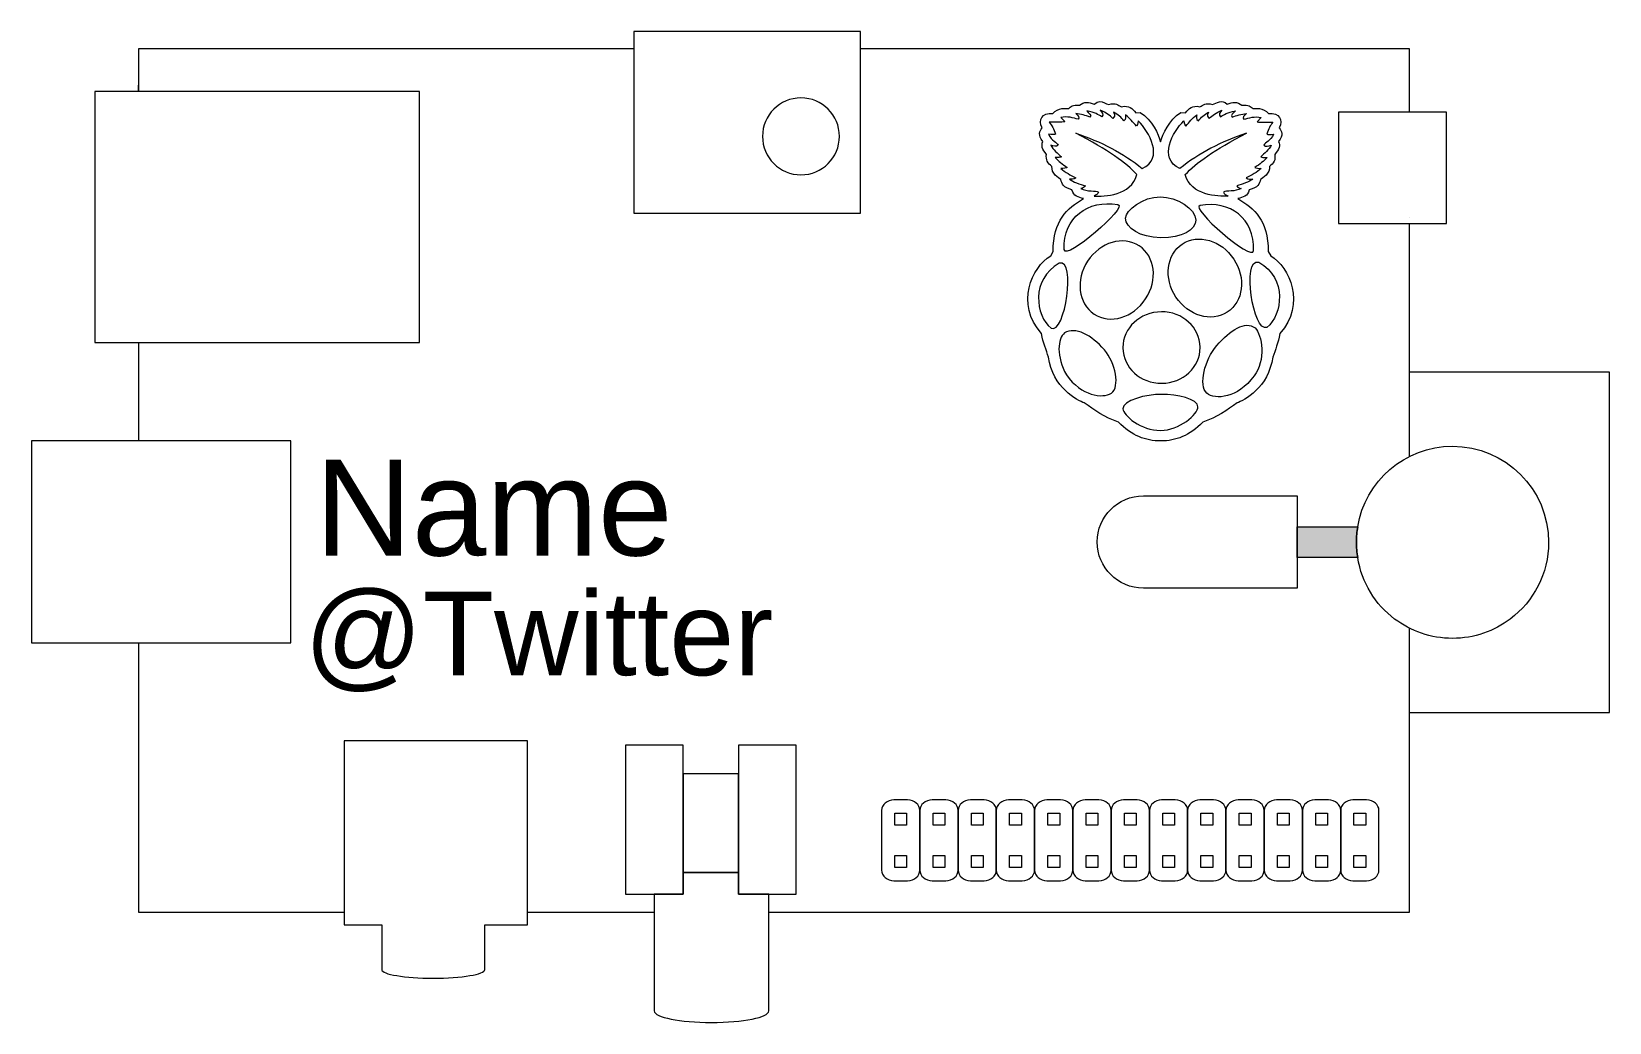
# Model space of a CAD drawing. Header units: inches. Extents: x -193 to 353, y 14 to 296.
# Drawn here: x 138.3 to 240.8, y 161.8 to 226.3 of the extents above; entities that cross this region are included whole.
import ezdxf

# ---------------------------------------------------------------- set-up
doc = ezdxf.new("R2010")
doc.units = ezdxf.units.IN
doc.header["$MEASUREMENT"] = 0
doc.layers.add('Layer 1', color=7, linetype='Continuous')

# ---------------------------------------------------------------- blocks, each defined once
blk = doc.blocks.new('block 23')
at = {"layer": 'Layer 1', "color": 232, "lineweight": 9}
blk.add_lwpolyline([(184.22, 171.59), (184.22, 170.18), (186.19, 170.18), (187.96, 170.18), (187.96, 179.87), (184.22, 179.87), (184.22, 178.01), (184.22, 172.77), (184.22, 171.59)], dxfattribs=at)
blk = doc.blocks.new('block 24')
at = {"layer": 'Layer 1', "color": 232, "lineweight": 9}
blk.add_lwpolyline([(180.61, 171.59), (180.61, 172.77), (180.61, 178.01), (180.61, 179.87), (176.88, 179.87), (176.88, 170.18), (178.74, 170.18), (180.61, 170.18), (180.61, 171.59)], dxfattribs=at)
blk = doc.blocks.new('block 25')
at = {"layer": 'Layer 1', "color": 232, "lineweight": 9}
blk.add_lwpolyline([(180.61, 171.59), (184.22, 171.59), (184.22, 172.77), (184.22, 178.01), (180.61, 178.01), (180.61, 172.77), (180.61, 171.59)], dxfattribs=at)
blk = doc.blocks.new('block 26')
at = {"layer": 'Layer 1', "color": 232, "lineweight": 9}
for points, knots in [([(207.71, 221.72), (207.6, 221.71), (207.48, 221.67), (207.34, 221.56), (207.01, 221.69), (206.68, 221.74), (206.39, 221.48), (205.94, 221.53), (205.8, 221.41), (205.69, 221.27), (205.59, 221.28), (204.95, 221.37), (204.66, 220.94), (203.93, 221.03), (203.7, 220.51), (203.96, 220.02), (203.81, 219.79), (203.66, 219.56), (204.01, 219.12), (203.88, 218.88), (203.96, 218.61), (204.25, 218.29), (204.17, 217.94), (204.33, 217.7), (204.6, 217.51), (204.54, 217.03), (205.03, 216.76), (205.17, 216.66), (205.23, 216.38), (205.35, 216.12), (205.9, 215.98), (205.99, 215.57), (206.33, 215.5), (206.65, 215.41), (205.58, 214.79), (204.67, 213.98), (204.67, 211.98), (204.67, 211.98), (204.52, 211.7), (204.52, 211.7), (203.3, 210.95), (202.2, 208.57), (203.92, 206.63), (204.03, 206.02), (204.22, 205.58), (204.38, 205.1), (204.63, 203.15), (206.27, 202.24), (206.7, 202.13), (207.34, 201.65), (208.01, 201.19), (208.92, 200.88), (209.78, 199.99), (210.71, 199.65), (211.65, 199.65), (211.66, 199.65), (211.67, 199.65), (211.69, 199.65), (212.62, 199.65), (213.56, 199.99), (214.41, 200.88), (215.33, 201.19), (216, 201.65), (216.63, 202.13), (217.06, 202.24), (218.7, 203.15), (218.95, 205.1), (219.12, 205.58), (219.31, 206.02), (219.42, 206.63), (221.14, 208.57), (220.04, 210.96), (218.82, 211.7), (218.82, 211.7), (218.66, 211.98), (218.66, 211.98), (218.67, 213.98), (217.75, 214.79), (216.69, 215.41), (217.01, 215.5), (217.34, 215.57), (217.43, 215.98), (217.99, 216.12), (218.1, 216.38), (218.16, 216.66), (218.3, 216.76), (218.79, 217.03), (218.74, 217.51), (219.01, 217.7), (219.16, 217.94), (219.08, 218.29), (219.38, 218.61), (219.45, 218.88), (219.33, 219.12), (219.68, 219.56), (219.52, 219.79), (219.37, 220.02), (219.64, 220.51), (219.41, 221.03), (218.67, 220.94), (218.38, 221.37), (217.74, 221.28), (217.65, 221.27), (217.54, 221.41), (217.39, 221.53), (216.94, 221.48), (216.65, 221.74), (216.33, 221.69), (216, 221.56), (215.6, 221.88), (215.34, 221.63), (215.04, 221.53), (214.56, 221.69), (214.45, 221.47), (214.21, 221.39), (213.69, 221.5), (213.53, 221.26), (213.28, 221), (213.28, 221), (212.98, 221.01), (212.98, 221.01), (212.2, 220.54), (211.8, 219.59), (211.66, 219.11), (211.53, 219.59), (211.13, 220.54), (210.34, 221.01), (210.34, 221.01), (210.05, 221), (210.05, 221), (209.8, 221.26), (209.64, 221.5), (209.12, 221.39), (208.88, 221.47), (208.77, 221.69), (208.29, 221.53), (208.1, 221.59), (207.92, 221.72), (207.71, 221.72), (207.71, 221.72), (207.71, 221.72), (207.71, 221.72)], [0, 0, 0, 0, 1, 1, 1, 2, 2, 2, 3, 3, 3, 4, 4, 4, 5, 5, 5, 6, 6, 6, 7, 7, 7, 8, 8, 8, 9, 9, 9, 10, 10, 10, 11, 11, 11, 12, 12, 12, 13, 13, 13, 14, 14, 14, 15, 15, 15, 16, 16, 16, 17, 17, 17, 18, 18, 18, 19, 19, 19, 20, 20, 20, 21, 21, 21, 22, 22, 22, 23, 23, 23, 24, 24, 24, 25, 25, 25, 26, 26, 26, 27, 27, 27, 28, 28, 28, 29, 29, 29, 30, 30, 30, 31, 31, 31, 32, 32, 32, 33, 33, 33, 34, 34, 34, 35, 35, 35, 36, 36, 36, 37, 37, 37, 38, 38, 38, 39, 39, 39, 40, 40, 40, 41, 41, 41, 42, 42, 42, 43, 43, 43, 44, 44, 44, 45, 45, 45, 46, 46, 46, 47, 47, 47, 47]), ([(206.14, 219.67), (208.23, 218.59), (209.45, 217.72), (210.11, 216.97), (209.77, 215.6), (207.99, 215.54), (207.34, 215.58), (207.47, 215.64), (207.58, 215.71), (207.62, 215.83), (207.46, 215.95), (206.88, 215.84), (206.48, 216.07), (206.63, 216.1), (206.7, 216.13), (206.78, 216.25), (206.39, 216.37), (205.98, 216.47), (205.74, 216.68), (205.87, 216.67), (205.99, 216.65), (206.16, 216.77), (205.82, 216.95), (205.45, 217.1), (205.17, 217.38), (205.35, 217.38), (205.54, 217.38), (205.59, 217.44), (205.28, 217.64), (205.02, 217.86), (204.8, 218.09), (205.04, 218.06), (205.15, 218.09), (205.21, 218.13), (204.97, 218.37), (204.67, 218.58), (204.53, 218.88), (204.71, 218.81), (204.88, 218.79), (205, 218.88), (204.92, 219.06), (204.58, 219.17), (204.38, 219.6), (204.57, 219.58), (204.78, 219.55), (204.82, 219.6), (204.73, 219.96), (204.58, 220.17), (204.42, 220.38), (204.84, 220.39), (205.47, 220.38), (205.44, 220.42), (205.44, 220.42), (205.18, 220.68), (205.18, 220.68), (205.59, 220.79), (206, 220.66), (206.3, 220.57), (206.44, 220.67), (206.3, 220.81), (206.14, 220.95), (206.48, 220.9), (206.79, 220.82), (207.07, 220.71), (207.22, 220.85), (206.97, 220.98), (206.86, 221.12), (207.39, 221.02), (207.61, 220.88), (207.84, 220.73), (208, 220.89), (207.84, 221.02), (207.74, 221.16), (208.14, 221.01), (208.34, 220.82), (208.56, 220.63), (208.63, 220.73), (208.75, 220.8), (208.61, 221.04), (208.9, 220.88), (209.11, 220.68), (209.27, 220.47), (209.44, 220.58), (209.37, 220.73), (209.37, 220.87), (209.67, 220.63), (209.86, 220.38), (210.09, 220.13), (210.13, 220.16), (210.18, 220.28), (210.21, 220.46), (210.92, 219.77), (211.91, 218.05), (210.47, 217.36), (209.24, 218.38), (207.77, 219.12), (206.14, 219.67), (206.14, 219.67), (206.14, 219.67), (206.14, 219.67)], [0, 0, 0, 0, 1, 1, 1, 2, 2, 2, 3, 3, 3, 4, 4, 4, 5, 5, 5, 6, 6, 6, 7, 7, 7, 8, 8, 8, 9, 9, 9, 10, 10, 10, 11, 11, 11, 12, 12, 12, 13, 13, 13, 14, 14, 14, 15, 15, 15, 16, 16, 16, 17, 17, 17, 18, 18, 18, 19, 19, 19, 20, 20, 20, 21, 21, 21, 22, 22, 22, 23, 23, 23, 24, 24, 24, 25, 25, 25, 26, 26, 26, 27, 27, 27, 28, 28, 28, 29, 29, 29, 30, 30, 30, 31, 31, 31, 32, 32, 32, 33, 33, 33, 33]), ([(217.25, 219.67), (215.16, 218.59), (213.94, 217.72), (213.27, 216.97), (213.62, 215.6), (215.4, 215.54), (216.05, 215.58), (215.91, 215.64), (215.8, 215.71), (215.76, 215.83), (215.93, 215.95), (216.51, 215.84), (216.91, 216.07), (216.76, 216.1), (216.68, 216.13), (216.61, 216.25), (216.99, 216.37), (217.4, 216.47), (217.65, 216.68), (217.51, 216.67), (217.39, 216.65), (217.22, 216.77), (217.57, 216.95), (217.93, 217.1), (218.21, 217.38), (218.04, 217.38), (217.85, 217.38), (217.79, 217.44), (218.11, 217.64), (218.37, 217.86), (218.59, 218.09), (218.34, 218.06), (218.24, 218.09), (218.18, 218.13), (218.41, 218.37), (218.71, 218.58), (218.86, 218.88), (218.67, 218.81), (218.5, 218.79), (218.38, 218.88), (218.46, 219.06), (218.81, 219.17), (219.01, 219.6), (218.81, 219.58), (218.61, 219.55), (218.57, 219.6), (218.66, 219.96), (218.81, 220.17), (218.96, 220.38), (218.55, 220.39), (217.92, 220.38), (217.95, 220.41), (217.95, 220.41), (218.2, 220.68), (218.2, 220.68), (217.8, 220.79), (217.39, 220.66), (217.08, 220.57), (216.95, 220.67), (217.08, 220.81), (217.25, 220.94), (216.91, 220.9), (216.6, 220.82), (216.31, 220.71), (216.16, 220.85), (216.41, 220.98), (216.53, 221.12), (216, 221.02), (215.77, 220.88), (215.55, 220.73), (215.39, 220.89), (215.54, 221.02), (215.65, 221.16), (215.25, 221.01), (215.04, 220.82), (214.82, 220.63), (214.75, 220.73), (214.64, 220.8), (214.78, 221.04), (214.49, 220.88), (214.28, 220.68), (214.12, 220.47), (213.94, 220.58), (214.01, 220.73), (214.01, 220.87), (213.72, 220.63), (213.53, 220.38), (213.3, 220.13), (213.25, 220.16), (213.21, 220.28), (213.17, 220.46), (212.47, 219.77), (211.47, 218.05), (212.92, 217.36), (214.15, 218.38), (215.62, 219.12), (217.25, 219.67), (217.25, 219.67), (217.25, 219.67), (217.25, 219.67)], [0, 0, 0, 0, 1, 1, 1, 2, 2, 2, 3, 3, 3, 4, 4, 4, 5, 5, 5, 6, 6, 6, 7, 7, 7, 8, 8, 8, 9, 9, 9, 10, 10, 10, 11, 11, 11, 12, 12, 12, 13, 13, 13, 14, 14, 14, 15, 15, 15, 16, 16, 16, 17, 17, 17, 18, 18, 18, 19, 19, 19, 20, 20, 20, 21, 21, 21, 22, 22, 22, 23, 23, 23, 24, 24, 24, 25, 25, 25, 26, 26, 26, 27, 27, 27, 28, 28, 28, 29, 29, 29, 30, 30, 30, 31, 31, 31, 32, 32, 32, 33, 33, 33, 33]), ([(211.66, 215.52), (210.51, 215.55), (209.39, 214.66), (209.39, 214.14), (209.39, 213.52), (210.31, 212.88), (211.67, 212.86), (213.06, 212.85), (213.95, 213.37), (213.95, 214.02), (213.96, 214.75), (212.69, 215.53), (211.66, 215.52), (211.66, 215.52), (211.66, 215.52), (211.66, 215.52)], [0, 0, 0, 0, 1, 1, 1, 2, 2, 2, 3, 3, 3, 4, 4, 4, 5, 5, 5, 5]), ([(208.88, 215.03), (206.94, 215.35), (205.33, 214.2), (205.39, 212.1), (205.46, 211.3), (209.59, 214.91), (208.88, 215.03), (208.88, 215.03), (208.88, 215.03), (208.88, 215.03)], [0, 0, 0, 0, 1, 1, 1, 2, 2, 2, 3, 3, 3, 3]), ([(214.23, 214.97), (216.17, 215.29), (217.78, 214.14), (217.71, 212.04), (217.65, 211.24), (213.52, 214.85), (214.23, 214.97)], [0, 0, 0, 0, 1, 1, 1, 2, 2, 2, 2]), ([(210.27, 212.34), (211.31, 211.65), (211.5, 210.11), (210.69, 208.89), (209.88, 207.66), (208.38, 207.22), (207.34, 207.9), (207.34, 207.9), (207.34, 207.9), (207.34, 207.9), (206.3, 208.59), (206.12, 210.13), (206.92, 211.35), (207.73, 212.58), (209.23, 213.02), (210.27, 212.34), (210.27, 212.34), (210.27, 212.34), (210.27, 212.34)], [0, 0, 0, 0, 1, 1, 1, 2, 2, 2, 3, 3, 3, 4, 4, 4, 5, 5, 5, 6, 6, 6, 6]), ([(213.07, 212.46), (212.04, 211.78), (211.85, 210.23), (212.66, 209.01), (213.47, 207.79), (214.96, 207.35), (216, 208.03), (216, 208.03), (216, 208.03), (216, 208.03), (217.04, 208.71), (217.23, 210.25), (216.42, 211.48), (215.61, 212.7), (214.11, 213.14), (213.07, 212.46), (213.07, 212.46), (213.07, 212.46), (213.07, 212.46)], [0, 0, 0, 0, 1, 1, 1, 2, 2, 2, 3, 3, 3, 4, 4, 4, 5, 5, 5, 6, 6, 6, 6]), ([(205.07, 211.22), (206.2, 211.52), (205.45, 206.58), (204.54, 206.98), (203.53, 207.79), (203.21, 210.16), (205.07, 211.22)], [0, 0, 0, 0, 1, 1, 1, 2, 2, 2, 2]), ([(218.05, 211.28), (216.92, 211.58), (217.67, 206.64), (218.58, 207.04), (219.58, 207.85), (219.91, 210.22), (218.05, 211.28), (218.05, 211.28), (218.05, 211.28), (218.05, 211.28)], [0, 0, 0, 0, 1, 1, 1, 2, 2, 2, 3, 3, 3, 3]), ([(214.23, 205.72), (214.24, 204.45), (213.12, 203.41), (211.74, 203.4), (210.35, 203.39), (209.22, 204.42), (209.21, 205.7), (209.21, 205.71), (209.21, 205.72), (209.21, 205.72), (209.2, 207), (210.32, 208.04), (211.71, 208.05), (213.09, 208.06), (214.22, 207.03), (214.23, 205.75), (214.23, 205.74), (214.23, 205.73), (214.23, 205.72)], [0, 0, 0, 0, 1, 1, 1, 2, 2, 2, 3, 3, 3, 4, 4, 4, 5, 5, 5, 6, 6, 6, 6]), ([(215.31, 205.85), (214.54, 204.94), (214.1, 203.28), (214.67, 202.75), (215.21, 202.33), (216.67, 202.39), (217.74, 203.88), (218.52, 204.88), (218.26, 206.56), (217.81, 207), (217.15, 207.51), (216.2, 206.86), (215.31, 205.85), (215.31, 205.85), (215.31, 205.85), (215.31, 205.85)], [0, 0, 0, 0, 1, 1, 1, 2, 2, 2, 3, 3, 3, 4, 4, 4, 5, 5, 5, 5]), ([(208.01, 205.58), (208.73, 204.71), (209.05, 203.19), (208.46, 202.75), (207.89, 202.41), (206.51, 202.55), (205.54, 203.95), (204.87, 205.13), (204.96, 206.33), (205.42, 206.68), (206.11, 207.1), (207.18, 206.54), (208.01, 205.58), (208.01, 205.58), (208.01, 205.58), (208.01, 205.58)], [0, 0, 0, 0, 1, 1, 1, 2, 2, 2, 3, 3, 3, 4, 4, 4, 5, 5, 5, 5]), ([(211.73, 202.68), (212.74, 202.72), (214.09, 202.36), (214.09, 201.87), (214.11, 201.39), (212.87, 200.32), (211.66, 200.34), (210.42, 200.28), (209.2, 201.36), (209.21, 201.73), (209.19, 202.28), (210.73, 202.7), (211.73, 202.68), (211.73, 202.68), (211.73, 202.68), (211.73, 202.68)], [0, 0, 0, 0, 1, 1, 1, 2, 2, 2, 3, 3, 3, 4, 4, 4, 5, 5, 5, 5])]:
    blk.add_open_spline(points, degree=3, knots=knots, dxfattribs=at)
blk = doc.blocks.new('block 27')
at = {"layer": 'Layer 1', "color": 7, "insert": (155.98, 183.32), "char_height": 5.4373, "attachment_point": 7}
blk.add_mtext('\\fArial|b0|i0|c0|p34;\\W1;@Twitter', dxfattribs=at)
blk = doc.blocks.new('block 28')
at = {"layer": 'Layer 1', "color": 232, "lineweight": 9}
for points in [[(194.38, 175.45), (195.15, 175.45), (195.15, 174.67), (194.38, 174.67), (194.38, 175.45)], [(194.38, 172.68), (195.15, 172.68), (195.15, 171.9), (194.38, 171.9), (194.38, 172.68)]]:
    blk.add_lwpolyline(points, dxfattribs=at)
blk.add_open_spline([(196.01, 171.74), (196.01, 171.36), (195.65, 171.05), (195.21, 171.05), (195.21, 171.05), (194.32, 171.05), (194.32, 171.05), (193.88, 171.05), (193.52, 171.36), (193.52, 171.74), (193.52, 171.74), (193.52, 175.62), (193.52, 175.62), (193.52, 176), (193.88, 176.3), (194.32, 176.3), (194.32, 176.3), (195.21, 176.3), (195.21, 176.3), (195.65, 176.3), (196.01, 176), (196.01, 175.62), (196.01, 175.62), (196.01, 171.74), (196.01, 171.74)], degree=3, knots=[0, 0, 0, 0, 1, 1, 1, 2, 2, 2, 3, 3, 3, 4, 4, 4, 5, 5, 5, 6, 6, 6, 7, 7, 7, 8, 8, 8, 8], dxfattribs=at)
blk = doc.blocks.new('block 29')
at = {"layer": 'Layer 1', "color": 232, "lineweight": 9}
for points in [[(196.87, 175.45), (197.64, 175.45), (197.64, 174.67), (196.87, 174.67), (196.87, 175.45)], [(196.87, 172.68), (197.64, 172.68), (197.64, 171.9), (196.87, 171.9), (196.87, 172.68)]]:
    blk.add_lwpolyline(points, dxfattribs=at)
blk.add_open_spline([(198.5, 171.74), (198.5, 171.36), (198.14, 171.05), (197.7, 171.05), (197.7, 171.05), (196.81, 171.05), (196.81, 171.05), (196.37, 171.05), (196.01, 171.36), (196.01, 171.74), (196.01, 171.74), (196.01, 175.62), (196.01, 175.62), (196.01, 176), (196.37, 176.3), (196.81, 176.3), (196.81, 176.3), (197.7, 176.3), (197.7, 176.3), (198.14, 176.3), (198.5, 176), (198.5, 175.62), (198.5, 175.62), (198.5, 171.74), (198.5, 171.74)], degree=3, knots=[0, 0, 0, 0, 1, 1, 1, 2, 2, 2, 3, 3, 3, 4, 4, 4, 5, 5, 5, 6, 6, 6, 7, 7, 7, 8, 8, 8, 8], dxfattribs=at)
blk = doc.blocks.new('block 30')
at = {"layer": 'Layer 1', "color": 232, "lineweight": 9}
for points in [[(199.36, 175.45), (200.13, 175.45), (200.13, 174.67), (199.36, 174.67), (199.36, 175.45)], [(199.36, 172.68), (200.13, 172.68), (200.13, 171.9), (199.36, 171.9), (199.36, 172.68)]]:
    blk.add_lwpolyline(points, dxfattribs=at)
blk.add_open_spline([(200.98, 171.74), (200.98, 171.36), (200.63, 171.05), (200.19, 171.05), (200.19, 171.05), (199.3, 171.05), (199.3, 171.05), (198.85, 171.05), (198.5, 171.36), (198.5, 171.74), (198.5, 171.74), (198.5, 175.62), (198.5, 175.62), (198.5, 176), (198.85, 176.3), (199.3, 176.3), (199.3, 176.3), (200.19, 176.3), (200.19, 176.3), (200.63, 176.3), (200.98, 176), (200.98, 175.62), (200.98, 175.62), (200.98, 171.74), (200.98, 171.74)], degree=3, knots=[0, 0, 0, 0, 1, 1, 1, 2, 2, 2, 3, 3, 3, 4, 4, 4, 5, 5, 5, 6, 6, 6, 7, 7, 7, 8, 8, 8, 8], dxfattribs=at)
blk = doc.blocks.new('block 31')
at = {"layer": 'Layer 1', "color": 232, "lineweight": 9}
for points in [[(201.84, 175.45), (202.61, 175.45), (202.61, 174.67), (201.84, 174.67), (201.84, 175.45)], [(201.84, 172.68), (202.61, 172.68), (202.61, 171.9), (201.84, 171.9), (201.84, 172.68)]]:
    blk.add_lwpolyline(points, dxfattribs=at)
blk.add_open_spline([(203.47, 171.74), (203.47, 171.36), (203.11, 171.05), (202.67, 171.05), (202.67, 171.05), (201.78, 171.05), (201.78, 171.05), (201.34, 171.05), (200.98, 171.36), (200.98, 171.74), (200.98, 171.74), (200.98, 175.62), (200.98, 175.62), (200.98, 176), (201.34, 176.3), (201.78, 176.3), (201.78, 176.3), (202.67, 176.3), (202.67, 176.3), (203.11, 176.3), (203.47, 176), (203.47, 175.62), (203.47, 175.62), (203.47, 171.74), (203.47, 171.74)], degree=3, knots=[0, 0, 0, 0, 1, 1, 1, 2, 2, 2, 3, 3, 3, 4, 4, 4, 5, 5, 5, 6, 6, 6, 7, 7, 7, 8, 8, 8, 8], dxfattribs=at)
blk = doc.blocks.new('block 32')
at = {"layer": 'Layer 1', "color": 232, "lineweight": 9}
for points in [[(204.33, 175.45), (205.1, 175.45), (205.1, 174.67), (204.33, 174.67), (204.33, 175.45)], [(204.33, 172.68), (205.1, 172.68), (205.1, 171.9), (204.33, 171.9), (204.33, 172.68)]]:
    blk.add_lwpolyline(points, dxfattribs=at)
blk.add_open_spline([(205.96, 171.74), (205.96, 171.36), (205.6, 171.05), (205.16, 171.05), (205.16, 171.05), (204.27, 171.05), (204.27, 171.05), (203.83, 171.05), (203.47, 171.36), (203.47, 171.74), (203.47, 171.74), (203.47, 175.62), (203.47, 175.62), (203.47, 176), (203.83, 176.3), (204.27, 176.3), (204.27, 176.3), (205.16, 176.3), (205.16, 176.3), (205.6, 176.3), (205.96, 176), (205.96, 175.62), (205.96, 175.62), (205.96, 171.74), (205.96, 171.74)], degree=3, knots=[0, 0, 0, 0, 1, 1, 1, 2, 2, 2, 3, 3, 3, 4, 4, 4, 5, 5, 5, 6, 6, 6, 7, 7, 7, 8, 8, 8, 8], dxfattribs=at)
blk = doc.blocks.new('block 33')
at = {"layer": 'Layer 1', "color": 232, "lineweight": 9}
for points in [[(206.82, 175.45), (207.59, 175.45), (207.59, 174.67), (206.82, 174.67), (206.82, 175.45)], [(206.82, 172.68), (207.59, 172.68), (207.59, 171.9), (206.82, 171.9), (206.82, 172.68)]]:
    blk.add_lwpolyline(points, dxfattribs=at)
blk.add_open_spline([(208.45, 171.74), (208.45, 171.36), (208.09, 171.05), (207.65, 171.05), (207.65, 171.05), (206.76, 171.05), (206.76, 171.05), (206.32, 171.05), (205.96, 171.36), (205.96, 171.74), (205.96, 171.74), (205.96, 175.62), (205.96, 175.62), (205.96, 176), (206.32, 176.3), (206.76, 176.3), (206.76, 176.3), (207.65, 176.3), (207.65, 176.3), (208.09, 176.3), (208.45, 176), (208.45, 175.62), (208.45, 175.62), (208.45, 171.74), (208.45, 171.74)], degree=3, knots=[0, 0, 0, 0, 1, 1, 1, 2, 2, 2, 3, 3, 3, 4, 4, 4, 5, 5, 5, 6, 6, 6, 7, 7, 7, 8, 8, 8, 8], dxfattribs=at)
blk = doc.blocks.new('block 34')
at = {"layer": 'Layer 1', "color": 232, "lineweight": 9}
for points in [[(209.31, 175.45), (210.08, 175.45), (210.08, 174.67), (209.31, 174.67), (209.31, 175.45)], [(209.31, 172.68), (210.08, 172.68), (210.08, 171.9), (209.31, 171.9), (209.31, 172.68)]]:
    blk.add_lwpolyline(points, dxfattribs=at)
blk.add_open_spline([(210.94, 171.74), (210.94, 171.36), (210.58, 171.05), (210.14, 171.05), (210.14, 171.05), (209.25, 171.05), (209.25, 171.05), (208.81, 171.05), (208.45, 171.36), (208.45, 171.74), (208.45, 171.74), (208.45, 175.62), (208.45, 175.62), (208.45, 176), (208.81, 176.3), (209.25, 176.3), (209.25, 176.3), (210.14, 176.3), (210.14, 176.3), (210.58, 176.3), (210.94, 176), (210.94, 175.62), (210.94, 175.62), (210.94, 171.74), (210.94, 171.74)], degree=3, knots=[0, 0, 0, 0, 1, 1, 1, 2, 2, 2, 3, 3, 3, 4, 4, 4, 5, 5, 5, 6, 6, 6, 7, 7, 7, 8, 8, 8, 8], dxfattribs=at)
blk = doc.blocks.new('block 35')
at = {"layer": 'Layer 1', "color": 232, "lineweight": 9}
for points in [[(211.8, 175.45), (212.56, 175.45), (212.56, 174.67), (211.8, 174.67), (211.8, 175.45)], [(211.8, 172.68), (212.56, 172.68), (212.56, 171.9), (211.8, 171.9), (211.8, 172.68)]]:
    blk.add_lwpolyline(points, dxfattribs=at)
blk.add_open_spline([(213.42, 171.74), (213.42, 171.36), (213.07, 171.05), (212.62, 171.05), (212.62, 171.05), (211.73, 171.05), (211.73, 171.05), (211.29, 171.05), (210.94, 171.36), (210.94, 171.74), (210.94, 171.74), (210.94, 175.62), (210.94, 175.62), (210.94, 176), (211.29, 176.3), (211.73, 176.3), (211.73, 176.3), (212.62, 176.3), (212.62, 176.3), (213.07, 176.3), (213.42, 176), (213.42, 175.62), (213.42, 175.62), (213.42, 171.74), (213.42, 171.74)], degree=3, knots=[0, 0, 0, 0, 1, 1, 1, 2, 2, 2, 3, 3, 3, 4, 4, 4, 5, 5, 5, 6, 6, 6, 7, 7, 7, 8, 8, 8, 8], dxfattribs=at)
blk = doc.blocks.new('block 36')
at = {"layer": 'Layer 1', "color": 232, "lineweight": 9}
for points in [[(214.28, 175.45), (215.05, 175.45), (215.05, 174.67), (214.28, 174.67), (214.28, 175.45)], [(214.28, 172.68), (215.05, 172.68), (215.05, 171.9), (214.28, 171.9), (214.28, 172.68)]]:
    blk.add_lwpolyline(points, dxfattribs=at)
blk.add_open_spline([(215.91, 171.74), (215.91, 171.36), (215.55, 171.05), (215.11, 171.05), (215.11, 171.05), (214.22, 171.05), (214.22, 171.05), (213.78, 171.05), (213.42, 171.36), (213.42, 171.74), (213.42, 171.74), (213.42, 175.62), (213.42, 175.62), (213.42, 176), (213.78, 176.3), (214.22, 176.3), (214.22, 176.3), (215.11, 176.3), (215.11, 176.3), (215.55, 176.3), (215.91, 176), (215.91, 175.62), (215.91, 175.62), (215.91, 171.74), (215.91, 171.74)], degree=3, knots=[0, 0, 0, 0, 1, 1, 1, 2, 2, 2, 3, 3, 3, 4, 4, 4, 5, 5, 5, 6, 6, 6, 7, 7, 7, 8, 8, 8, 8], dxfattribs=at)
blk = doc.blocks.new('block 37')
at = {"layer": 'Layer 1', "color": 232, "lineweight": 9}
for points in [[(216.77, 175.45), (217.54, 175.45), (217.54, 174.67), (216.77, 174.67), (216.77, 175.45)], [(216.77, 172.68), (217.54, 172.68), (217.54, 171.9), (216.77, 171.9), (216.77, 172.68)]]:
    blk.add_lwpolyline(points, dxfattribs=at)
blk.add_open_spline([(218.4, 171.74), (218.4, 171.36), (218.04, 171.05), (217.6, 171.05), (217.6, 171.05), (216.71, 171.05), (216.71, 171.05), (216.27, 171.05), (215.91, 171.36), (215.91, 171.74), (215.91, 171.74), (215.91, 175.62), (215.91, 175.62), (215.91, 176), (216.27, 176.3), (216.71, 176.3), (216.71, 176.3), (217.6, 176.3), (217.6, 176.3), (218.04, 176.3), (218.4, 176), (218.4, 175.62), (218.4, 175.62), (218.4, 171.74), (218.4, 171.74)], degree=3, knots=[0, 0, 0, 0, 1, 1, 1, 2, 2, 2, 3, 3, 3, 4, 4, 4, 5, 5, 5, 6, 6, 6, 7, 7, 7, 8, 8, 8, 8], dxfattribs=at)
blk = doc.blocks.new('block 38')
at = {"layer": 'Layer 1', "color": 232, "lineweight": 9}
for points in [[(219.26, 175.45), (220.03, 175.45), (220.03, 174.67), (219.26, 174.67), (219.26, 175.45)], [(219.26, 172.68), (220.03, 172.68), (220.03, 171.9), (219.26, 171.9), (219.26, 172.68)]]:
    blk.add_lwpolyline(points, dxfattribs=at)
blk.add_open_spline([(220.89, 171.74), (220.89, 171.36), (220.53, 171.05), (220.09, 171.05), (220.09, 171.05), (219.2, 171.05), (219.2, 171.05), (218.76, 171.05), (218.4, 171.36), (218.4, 171.74), (218.4, 171.74), (218.4, 175.62), (218.4, 175.62), (218.4, 176), (218.76, 176.3), (219.2, 176.3), (219.2, 176.3), (220.09, 176.3), (220.09, 176.3), (220.53, 176.3), (220.89, 176), (220.89, 175.62), (220.89, 175.62), (220.89, 171.74), (220.89, 171.74)], degree=3, knots=[0, 0, 0, 0, 1, 1, 1, 2, 2, 2, 3, 3, 3, 4, 4, 4, 5, 5, 5, 6, 6, 6, 7, 7, 7, 8, 8, 8, 8], dxfattribs=at)
blk = doc.blocks.new('block 39')
at = {"layer": 'Layer 1', "color": 232, "lineweight": 9}
for points in [[(221.75, 175.45), (222.51, 175.45), (222.51, 174.67), (221.75, 174.67), (221.75, 175.45)], [(221.75, 172.68), (222.52, 172.68), (222.52, 171.9), (221.75, 171.9), (221.75, 172.68)]]:
    blk.add_lwpolyline(points, dxfattribs=at)
blk.add_open_spline([(223.37, 171.74), (223.37, 171.36), (223.02, 171.05), (222.58, 171.05), (222.58, 171.05), (221.69, 171.05), (221.69, 171.05), (221.24, 171.05), (220.89, 171.36), (220.89, 171.74), (220.89, 171.74), (220.89, 175.62), (220.89, 175.62), (220.89, 176), (221.24, 176.3), (221.69, 176.3), (221.69, 176.3), (222.58, 176.3), (222.58, 176.3), (223.02, 176.3), (223.37, 176), (223.37, 175.62), (223.37, 175.62), (223.37, 171.74), (223.37, 171.74)], degree=3, knots=[0, 0, 0, 0, 1, 1, 1, 2, 2, 2, 3, 3, 3, 4, 4, 4, 5, 5, 5, 6, 6, 6, 7, 7, 7, 8, 8, 8, 8], dxfattribs=at)
blk = doc.blocks.new('block 40')
at = {"layer": 'Layer 1', "color": 232, "lineweight": 9}
for points in [[(224.23, 175.45), (225, 175.45), (225, 174.67), (224.23, 174.67), (224.23, 175.45)], [(224.23, 172.68), (225, 172.68), (225, 171.9), (224.23, 171.9), (224.23, 172.68)]]:
    blk.add_lwpolyline(points, dxfattribs=at)
blk.add_open_spline([(225.86, 171.74), (225.86, 171.36), (225.5, 171.05), (225.06, 171.05), (225.06, 171.05), (224.17, 171.05), (224.17, 171.05), (223.73, 171.05), (223.37, 171.36), (223.37, 171.74), (223.37, 171.74), (223.37, 175.62), (223.37, 175.62), (223.37, 176), (223.73, 176.3), (224.17, 176.3), (224.17, 176.3), (225.06, 176.3), (225.06, 176.3), (225.5, 176.3), (225.86, 176), (225.86, 175.62), (225.86, 175.62), (225.86, 171.74), (225.86, 171.74)], degree=3, knots=[0, 0, 0, 0, 1, 1, 1, 2, 2, 2, 3, 3, 3, 4, 4, 4, 5, 5, 5, 6, 6, 6, 7, 7, 7, 8, 8, 8, 8], dxfattribs=at)
blk = doc.blocks.new('block 22')
at = {"layer": 'Layer 1'}
h = blk.add_hatch(color=72, dxfattribs=at)
h.dxf.hatch_style = 2
edge = h.paths.add_edge_path()
edge.add_spline(control_points=[(224.39, 193.06), (224.39, 193.23), (224.4, 193.41), (224.42, 193.58), (224.43, 193.74), (224.45, 193.9), (224.48, 194.06), (224.48, 194.06), (220.54, 194.06), (220.54, 194.06), (220.54, 194.06), (220.54, 193.58), (220.54, 193.58), (220.54, 193.58), (220.54, 192.58), (220.54, 192.58), (220.54, 192.58), (220.54, 192.06), (220.54, 192.06), (220.54, 192.06), (224.48, 192.06), (224.48, 192.06), (224.45, 192.23), (224.42, 192.4), (224.41, 192.58), (224.4, 192.74), (224.39, 192.9), (224.39, 193.06)], knot_values=[0, 0, 0, 0, 1, 1, 1, 2, 2, 2, 3, 3, 3, 4, 4, 4, 5, 5, 5, 6, 6, 6, 7, 7, 7, 8, 8, 8, 9, 9, 9, 9], degree=3, periodic=1)
at = {"layer": 'Layer 1', "color": 250, "lineweight": 9}
for points in [[(192.15, 225.16), (192.15, 226.28), (190.57, 226.28), (178.98, 226.28), (177.42, 226.28), (177.42, 225.16)], [(177.42, 225.16), (176.67, 225.16), (170.96, 225.16), (168.57, 225.16), (145.2, 225.16), (145.2, 225.16), (145.2, 222.38), (145.2, 222.8)], [(227.85, 221.03), (227.85, 221.45), (227.85, 221.45), (227.85, 225.16), (227.85, 225.16), (192.15, 225.16)], [(145.2, 222.8), (145.2, 222.8)], [(145.2, 222.38), (142.37, 222.38), (142.37, 206.05), (145.2, 206.05)], [(227.85, 221.03), (227.85, 221.03)], [(227.85, 213.79), (228.6, 213.79), (230.26, 213.79), (230.26, 221.03), (228.6, 221.03), (227.85, 221.03)], [(186.19, 169.01), (227.85, 169.01), (227.85, 169.01), (227.85, 169.01), (227.85, 181.99), (240.84, 181.99), (240.84, 204.13), (227.85, 204.13), (227.85, 213.79)], [(227.85, 214.21), (227.85, 214.21)], [(227.85, 213.79), (227.85, 213.79)], [(145.2, 206.05), (145.2, 200.07), (145.2, 200.07), (145.2, 199.65)], [(145.2, 199.65), (138.25, 199.65), (138.25, 186.51), (145.2, 186.51)], [(145.2, 199.65), (145.2, 199.65)], [(145.2, 186.51), (145.2, 169.01), (145.2, 169.01), (145.2, 169.01), (158.57, 169.01)], [(170.51, 169.01), (178.74, 169.01)], [(178.74, 169.01), (178.74, 169.01)], [(186.19, 169.01), (186.19, 169.01)]]:
    blk.add_lwpolyline(points, dxfattribs=at)
at = {"layer": 'Layer 1', "color": 232, "lineweight": 9}
for points in [[(177.42, 225.16), (177.42, 224.74), (177.42, 214.46), (192.15, 214.46), (192.15, 224.74), (192.15, 225.16)], [(156.9, 222.38), (147.31, 222.38), (145.2, 222.38)], [(145.2, 206.05), (145.95, 206.05), (163.48, 206.05), (163.48, 208.39), (163.48, 208.75), (163.48, 222.38), (156.9, 222.38)], [(227.85, 221.03), (223.22, 221.03), (223.22, 213.79), (227.85, 213.79)], [(145.2, 186.51), (145.95, 186.51), (155.11, 186.51), (155.11, 199.65), (145.95, 199.65), (145.2, 199.65)], [(170.51, 169.01), (170.51, 180.14), (158.57, 180.14), (158.57, 169.01)], [(186.19, 169.01), (186.19, 170.18), (184.22, 170.18), (184.22, 171.59), (180.61, 171.59), (180.61, 170.18), (178.74, 170.18), (178.74, 169.01)]]:
    blk.add_lwpolyline(points, dxfattribs=at)
at = {"layer": 'Layer 1', "color": 30, "lineweight": 9}
for points in [[(227.85, 198.65), (227.85, 204.13)], [(227.85, 181.99), (227.85, 187.46)]]:
    blk.add_lwpolyline(points, dxfattribs=at)
at = {"layer": 'Layer 1', "color": 7, "lineweight": 9}
for points, knots in [([(188.28, 221.96), (189.66, 221.96), (190.78, 220.84), (190.78, 219.46), (190.78, 218.08), (189.66, 216.96), (188.28, 216.96), (186.9, 216.96), (185.78, 218.08), (185.78, 219.46), (185.78, 220.84), (186.9, 221.96), (188.28, 221.96)], [0, 0, 0, 0, 1, 1, 1, 2, 2, 2, 3, 3, 3, 4, 4, 4, 4]), ([(230.64, 199.31), (227.53, 199.31), (224.96, 197.03), (224.48, 194.06), (224.45, 193.9), (224.43, 193.74), (224.42, 193.58), (224.4, 193.41), (224.39, 193.23), (224.39, 193.06), (224.39, 192.9), (224.4, 192.74), (224.41, 192.58), (224.42, 192.4), (224.45, 192.23), (224.48, 192.06), (224.74, 190.43), (225.62, 189.02), (226.88, 188.07), (227.93, 187.28), (229.23, 186.81), (230.64, 186.81), (232.05, 186.81), (233.36, 187.28), (234.4, 188.07), (235.91, 189.21), (236.89, 191.02), (236.89, 193.06), (236.89, 196.51), (234.09, 199.31), (230.64, 199.31)], [0, 0, 0, 0, 1, 1, 1, 2, 2, 2, 3, 3, 3, 4, 4, 4, 5, 5, 5, 6, 6, 6, 7, 7, 7, 8, 8, 8, 9, 9, 9, 10, 10, 10, 10]), ([(217.54, 196.08), (217.54, 196.08), (216.22, 196.08), (216.22, 196.08), (216.22, 196.08), (210.54, 196.08), (210.54, 196.08), (208.88, 196.08), (207.54, 194.74), (207.54, 193.08), (207.54, 191.42), (208.88, 190.08), (210.54, 190.08), (210.54, 190.08), (216.22, 190.08), (216.22, 190.08), (216.22, 190.08), (217.54, 190.08), (217.54, 190.08), (217.54, 190.08), (220.54, 190.08), (220.54, 190.08), (220.54, 190.08), (220.54, 192.06), (220.54, 192.06), (220.54, 192.06), (220.54, 192.58), (220.54, 192.58), (220.54, 192.58), (220.54, 193.58), (220.54, 193.58), (220.54, 193.58), (220.54, 194.06), (220.54, 194.06), (220.54, 194.06), (220.54, 196.08), (220.54, 196.08), (220.54, 196.08), (217.54, 196.08), (217.54, 196.08)], [0, 0, 0, 0, 1, 1, 1, 2, 2, 2, 3, 3, 3, 4, 4, 4, 5, 5, 5, 6, 6, 6, 7, 7, 7, 8, 8, 8, 9, 9, 9, 10, 10, 10, 11, 11, 11, 12, 12, 12, 13, 13, 13, 13])]:
    blk.add_open_spline(points, degree=3, knots=knots, dxfattribs=at)
at = {"layer": 'Layer 1', "lineweight": 0}
blk.add_open_spline([(224.39, 193.06), (224.39, 193.23), (224.4, 193.41), (224.42, 193.58), (224.43, 193.74), (224.45, 193.9), (224.48, 194.06), (224.48, 194.06), (220.54, 194.06), (220.54, 194.06), (220.54, 194.06), (220.54, 193.58), (220.54, 193.58), (220.54, 193.58), (220.54, 192.58), (220.54, 192.58), (220.54, 192.58), (220.54, 192.06), (220.54, 192.06), (220.54, 192.06), (224.48, 192.06), (224.48, 192.06), (224.45, 192.23), (224.42, 192.4), (224.41, 192.58), (224.4, 192.74), (224.39, 192.9), (224.39, 193.06)], degree=3, knots=[0, 0, 0, 0, 1, 1, 1, 2, 2, 2, 3, 3, 3, 4, 4, 4, 5, 5, 5, 6, 6, 6, 7, 7, 7, 8, 8, 8, 9, 9, 9, 9], dxfattribs=at)
at = {"layer": 'Layer 1', "color": 250, "lineweight": 9}
for points, knots in [([(158.57, 169.01), (158.57, 169.01), (158.57, 168.59), (158.57, 168.59), (158.57, 168.59), (158.57, 168.19), (158.57, 168.19), (158.57, 168.19), (161.02, 168.19), (161.02, 168.19), (161.02, 168.19), (161.02, 165.27), (161.02, 165.27), (161.02, 164.96), (162.52, 164.71), (164.37, 164.71), (166.22, 164.71), (167.73, 164.96), (167.73, 165.27), (167.73, 165.27), (167.73, 168.19), (167.73, 168.19), (167.73, 168.19), (170.51, 168.19), (170.51, 168.19), (170.51, 168.19), (170.51, 168.59), (170.51, 168.59), (170.51, 168.59), (170.51, 169.01), (170.51, 169.01)], [0, 0, 0, 0, 1, 1, 1, 2, 2, 2, 3, 3, 3, 4, 4, 4, 5, 5, 5, 6, 6, 6, 7, 7, 7, 8, 8, 8, 9, 9, 9, 10, 10, 10, 10]), ([(178.74, 169.01), (178.74, 169.01), (178.74, 168.59), (178.74, 168.59), (178.74, 168.59), (178.74, 162.58), (178.74, 162.58), (178.74, 162.16), (180.41, 161.83), (182.46, 161.83), (184.52, 161.83), (186.19, 162.16), (186.19, 162.58), (186.19, 162.58), (186.19, 168.59), (186.19, 168.59), (186.19, 168.59), (186.19, 169.01), (186.19, 169.01)], [0, 0, 0, 0, 1, 1, 1, 2, 2, 2, 3, 3, 3, 4, 4, 4, 5, 5, 5, 6, 6, 6, 6])]:
    blk.add_open_spline(points, degree=3, knots=knots, dxfattribs=at)
at = {"layer": 'Layer 1'}
for name in ['block 26', 'block 27', 'block 24', 'block 23', 'block 25', 'block 28', 'block 29', 'block 30', 'block 31', 'block 32', 'block 33', 'block 34', 'block 35', 'block 36', 'block 37', 'block 38', 'block 39', 'block 40']:
    blk.add_blockref(name, (0, 0), dxfattribs=at)
at = {"layer": 'Layer 1', "color": 7, "insert": (156.69, 192.11), "char_height": 6.2371, "attachment_point": 7}
blk.add_mtext('\\fArial|b0|i0|c0|p34;\\W1;Name', dxfattribs=at)
blk = doc.blocks.new('block 2')
at = {"layer": 'Layer 1'}
blk.add_blockref('block 22', (0, 0), dxfattribs=at)

msp = doc.modelspace()

# ---------------------------------------------------------------- block references
at = {"layer": 'Layer 1'}
msp.add_blockref('block 2', (0, 0), dxfattribs=at)

doc.saveas('drawing.dxf')
